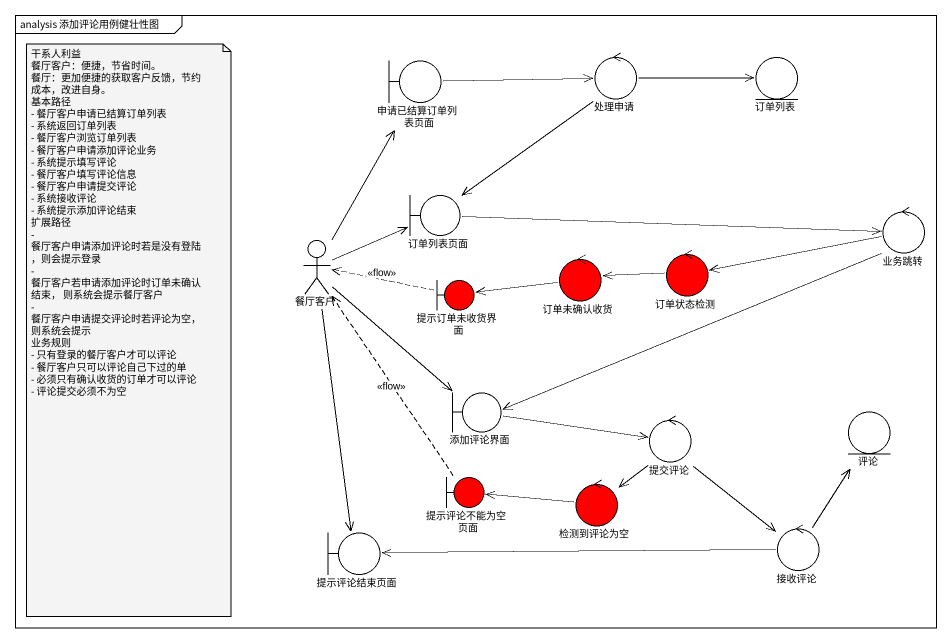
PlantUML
@startuml
mainframe analysis 添加评论用例健壮性图
boundary 申请已结算订单列表页面
control 处理申请
entity 订单列表
boundary 订单列表页面
actor 餐厅客户
control 业务跳转
boundary 提示订单未收货界面 #FF0000
control 订单未确认收货 #FF0000
control 订单状态检测 #FF0000
boundary 添加评论界面
entity 评论
control 提交评论
boundary 提示评论不能为空页面 #FF0000
control 检测到评论为空 #FF0000
boundary 提示评论结束页面
control 接收评论
申请已结算订单列表页面 -right-> 处理申请
处理申请 -right-> 订单列表
处理申请 --> 订单列表页面
订单列表页面 -right-> 业务跳转
餐厅客户 -up-> 申请已结算订单列表页面
餐厅客户 -right-> 订单列表页面
餐厅客户 --> 添加评论界面
餐厅客户 --> 提示评论结束页面
业务跳转 -left-> 订单状态检测
业务跳转 -left-> 添加评论界面
提示订单未收货界面 .left.> 餐厅客户 : <<flow>>
订单未确认收货 -left-> 提示订单未收货界面
订单状态检测 -left-> 订单未确认收货
添加评论界面 -right-> 提交评论
提交评论 --> 检测到评论为空
提交评论 --> 接收评论
提示评论不能为空页面 .up.> 餐厅客户 : <<flow>>
检测到评论为空 -left-> 提示评论不能为空页面
接收评论 -up-> 评论
接收评论 -left-> 提示评论结束页面
note as N1
  干系人利益
  餐厅客户：便捷，节省时间。
  餐厅：更加便捷的获取客户反馈，节约成本，改进自身。
  基本路径
  - 餐厅客户申请已结算订单列表
  - 系统返回订单列表
  - 餐厅客户浏览订单列表
  - 餐厅客户申请添加评论业务
  - 系统提示填写评论
  - 餐厅客户填写评论信息
  - 餐厅客户申请提交评论
  - 系统接收评论
  - 系统提示添加评论结束
  扩展路径
  - 餐厅客户申请添加评论时若是没有登陆，则会提示登录
  - 餐厅客户若申请添加评论时订单未确认结束， 则系统会提示餐厅客户
  - 餐厅客户申请提交评论时若评论为空，则系统会提示
  业务规则
  - 只有登录的餐厅客户才可以评论
  - 餐厅客户只可以评论自己下过的单
  - 必须只有确认收货的订单才可以评论
  - 评论提交必须不为空
end note
@enduml
